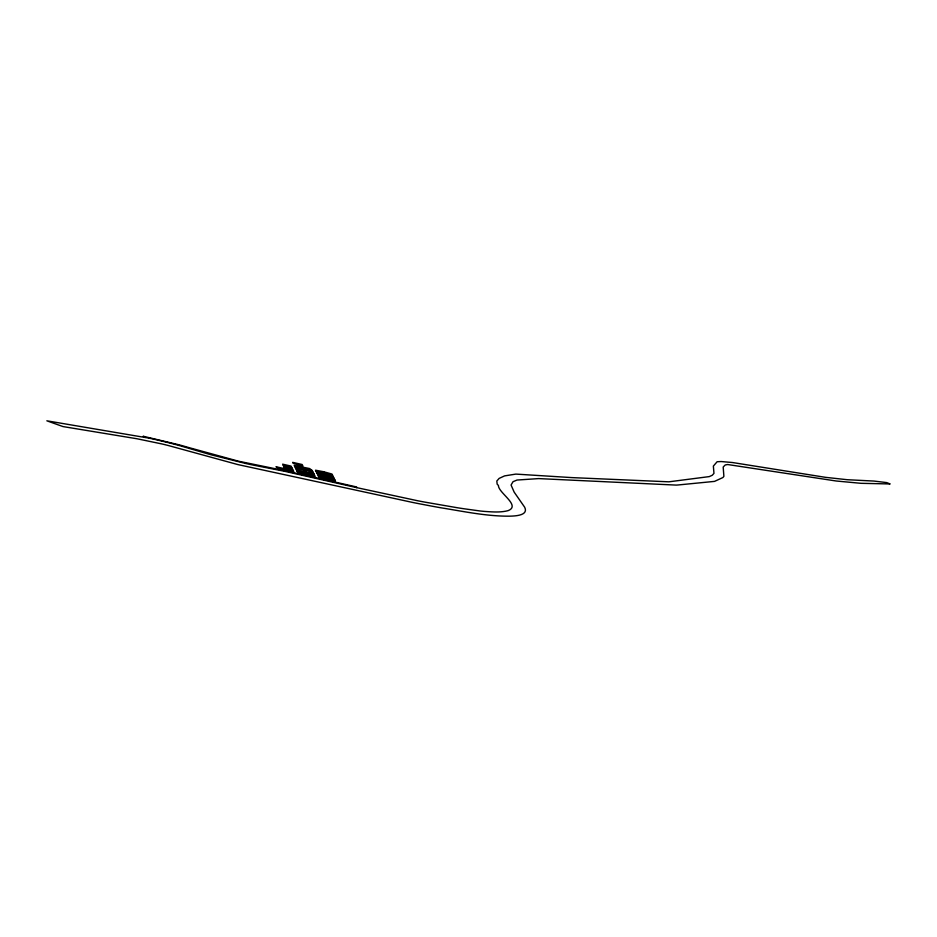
<?xml version="1.0" encoding="UTF-8"?>
<svg xmlns="http://www.w3.org/2000/svg" width="937" height="937" viewBox="0 0 937 937"><rect width="100%" height="100%" fill="white"/><g stroke="black" fill="none" stroke-linecap="round" stroke-linejoin="round"><path stroke-width="1.41" d="M145.692 437.427L143.197 436.255L179.096 444.817A104.066 18.787 14.4 0 1 188.958 447.617L238.595 461.227L286.23 470.983L356.61 486.959L356.739 487.638L417.633 500.745A354.842 64.056 14.4 0 0 424.742 502.103L457.455 507.76A179.658 32.432 14.4 0 0 464.108 508.779L479.978 510.97A90.678 16.374 14.4 0 0 484.663 511.426C492.429 511.942 500.417 512.644 508.03 510.665C521.359 505.64 498.215 492.827 498.425 485.46L497.16 484.148L496.821 480.974L498.285 479.393A143.279 25.861 14.4 0 1 499.175 478.385L504.598 475.891L515.854 474.099L571.804 477.601L668.901 481.817L709.262 476.605L712.249 475.27L713.959 473.384L713.362 466.099L717.133 461.73L721.185 461.543L732.535 462.538L825.485 477.331L847.235 479.709L873.952 481.068L886.718 482.602L890.15 483.96L861.033 483.316L836.272 481.009L727.698 464.529L725.226 464.963L723.188 467.036L723.879 476.301A139.508 25.182 14.4 0 1 722.79 477.589L714.556 481.384L678.856 484.897A85.911 15.507 14.4 0 1 676.186 485.097L538.611 478.596L516.99 480.049L513.019 481.712L511.063 485.038L514.167 492.124L524.673 507.233C528.925 515.69 514.565 516.053 509.4 516.17C486.362 516.334 463.698 511.415 441.058 507.819A313.415 56.571 14.4 0 1 431.688 506.121L419.858 503.872A231.345 41.767 14.4 0 1 412.667 502.443L237.846 464.576L168.11 445.462A83.37 15.051 14.4 0 0 162.16 443.997L137.071 438.774L62.978 426.569L46.85 420.807L149.088 438.141A114.396 20.649 14.4 0 1 153.492 439.102L154.968 439.43A80.898 14.605 14.4 0 1 159.887 440.577L167.805 442.498A98.959 17.862 14.4 0 1 173.24 443.904L176.191 444.677A98.303 17.744 14.4 0 1 180.127 445.754L207.557 453.789A114.068 20.591 14.4 0 0 211.938 455.019L245.951 463.534A103.047 18.599 14.4 0 0 253.248 465.092L285.34 471.452L356.739 487.638M285.598 470.081L282.646 464.166L291.044 466.076L293.785 471.592L278.512 468.617L275.97 466.731L284.907 468.758M323.511 471.698L331.956 474.028L335.423 481.044L319.025 477.32L315.488 470.198L323.511 471.698L327.4 479.557M294.792 466.603L312.173 470.538L315.101 476.429L297.708 472.482L294.206 465.431L309.655 468.559L312.173 470.538M316.12 471.463L332.518 475.176M295.565 468.16L312.958 472.107M316.882 473.009L333.279 476.734M283.361 465.63L291.77 467.54M284.087 467.094L292.496 469.004M296.338 469.718L313.989 474.204L305.298 472.225M314.34 474.895L305.649 472.927L311.634 474.286M284.813 468.559L293.222 470.468M297.099 471.264L314.492 475.223M318.416 476.101L334.814 479.838M317.643 474.555L334.052 478.292M302.698 466.977L306.598 474.836M313.508 473.665L314.059 474.778M311.365 473.173L311.81 474.087L308.859 473.419L308.414 472.506M311.271 473.103L311.564 473.7M308.812 472.553L309.105 473.138M306.27 472.014L306.821 473.138M297.462 464.658L293.211 463.393L292.707 462.363L302.182 464.518L302.85 465.865L297.462 464.658"/></g></svg>
